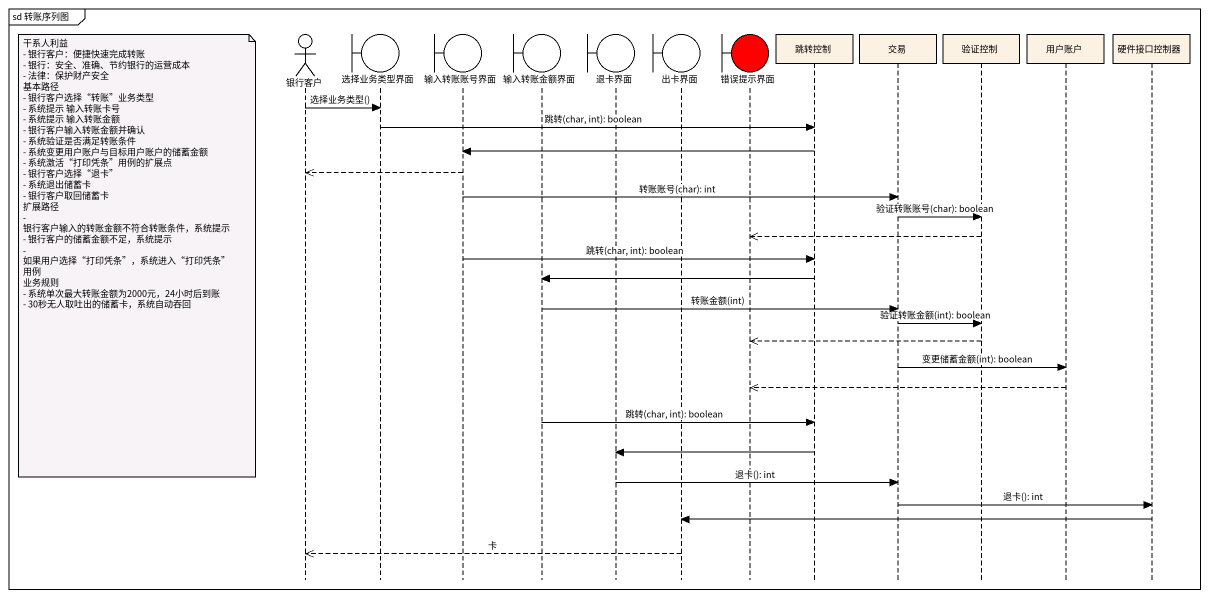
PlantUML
@startuml
mainframe sd 转账序列图
hide footbox
actor 银行客户
boundary 选择业务类型界面
boundary 输入转账账号界面
boundary 输入转账金额界面
boundary 退卡界面
boundary 出卡界面
boundary 错误提示界面 #FF0000
participant 跳转控制
participant 交易
participant 验证控制
participant 用户账户
participant 硬件接口控制器

银行客户 -> 选择业务类型界面 : 选择业务类型()
选择业务类型界面 -> 跳转控制 : 跳转(char, int): boolean
跳转控制 -> 输入转账账号界面
输入转账账号界面 -->> 银行客户
输入转账账号界面 -> 交易 : 转账账号(char): int
交易 -> 验证控制 : 验证转账账号(char): boolean
验证控制 -->> 错误提示界面
note left of 银行客户
  干系人利益
  - 银行客户：便捷快速完成转账
  - 银行：安全、准确、节约银行的运营成本
  - 法律：保护财产安全
  基本路径
  - 银行客户选择“转账”业务类型
  - 系统提示 输入转账卡号
  - 系统提示 输入转账金额
  - 银行客户输入转账金额并确认
  - 系统验证是否满足转账条件
  - 系统变更用户账户与目标用户账户的储蓄金额
  - 系统激活“打印凭条”用例的扩展点
  - 银行客户选择“退卡”
  - 系统退出储蓄卡
  - 银行客户取回储蓄卡
  扩展路径
  - 银行客户输入的转账金额不符合转账条件，系统提示
  - 银行客户的储蓄金额不足，系统提示
  - 如果用户选择“打印凭条”，系统进入“打印凭条”用例
  业务规则
  - 系统单次最大转账金额为2000元，24小时后到账
  - 30秒无人取吐出的储蓄卡，系统自动吞回
end note
输入转账账号界面 -> 跳转控制 : 跳转(char, int): boolean
跳转控制 -> 输入转账金额界面
输入转账金额界面 -> 交易 : 转账金额(int)
交易 -> 验证控制 : 验证转账金额(int): boolean
验证控制 -->> 错误提示界面
交易 -> 用户账户 : 变更储蓄金额(int): boolean
用户账户 -->> 错误提示界面
输入转账金额界面 -> 跳转控制 : 跳转(char, int): boolean
跳转控制 -> 退卡界面
退卡界面 -> 交易 : 退卡(): int
交易 -> 硬件接口控制器 : 退卡(): int
硬件接口控制器 -> 出卡界面
出卡界面 -->> 银行客户 : 卡
@enduml
